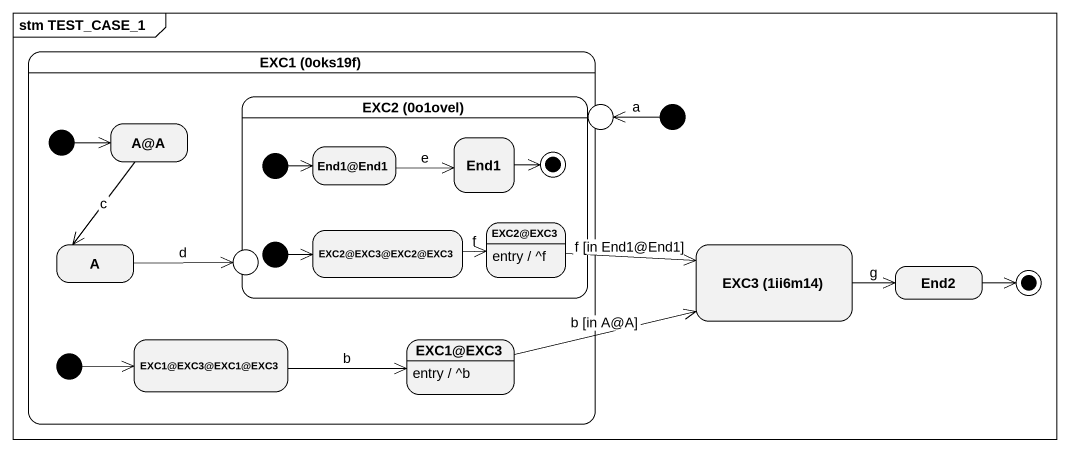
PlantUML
@startuml
mainframe stm TEST_CASE_1
hide empty description
state "EXC1 (0oks19f)" as EXC1_0oks19f {
  state "EXC2 (0o1ovel)" as EXC2_0o1ovel {
    state initial3 <<start>>
    state "End1@End1" as End1_End1
    state End1
    state "EXC2@EXC3@EXC2@EXC3" as EXC2_EXC3_EXC2_EXC3
    state "EXC2@EXC3" as EXC2_EXC3
    EXC2_EXC3 : entry / ^f
    state initial4 <<start>>
    End1 -right-> [*]
  }
  state initial2 <<start>>
  state "A@A" as A_A
  state A
  state entry2 <<entryPoint>>
  state initial5 <<start>>
  state "EXC1@EXC3@EXC1@EXC3" as EXC1_EXC3_EXC1_EXC3
  state "EXC1@EXC3" as EXC1_EXC3
  EXC1_EXC3 : entry / ^b
}
state entry1 <<choice>>
state "EXC3 (1ii6m14)" as EXC3_1ii6m14
state End2
[*] -left-> entry1 : a
initial2 -right-> A_A
A_A --> A : c
initial3 -right-> End1_End1
End1_End1 -right-> End1 : e
EXC2_EXC3_EXC2_EXC3 -right-> EXC2_EXC3 : f
EXC2_EXC3 -right-> EXC3_1ii6m14 : f [in End1@End1]
A -right-> entry2 : d
initial4 -right-> EXC2_EXC3_EXC2_EXC3
EXC3_1ii6m14 -right-> End2 : g
initial5 -right-> EXC1_EXC3_EXC1_EXC3
EXC1_EXC3_EXC1_EXC3 -right-> EXC1_EXC3 : b
EXC1_EXC3 -right-> EXC3_1ii6m14 : b [in A@A]
End2 -right-> [*]
@enduml
